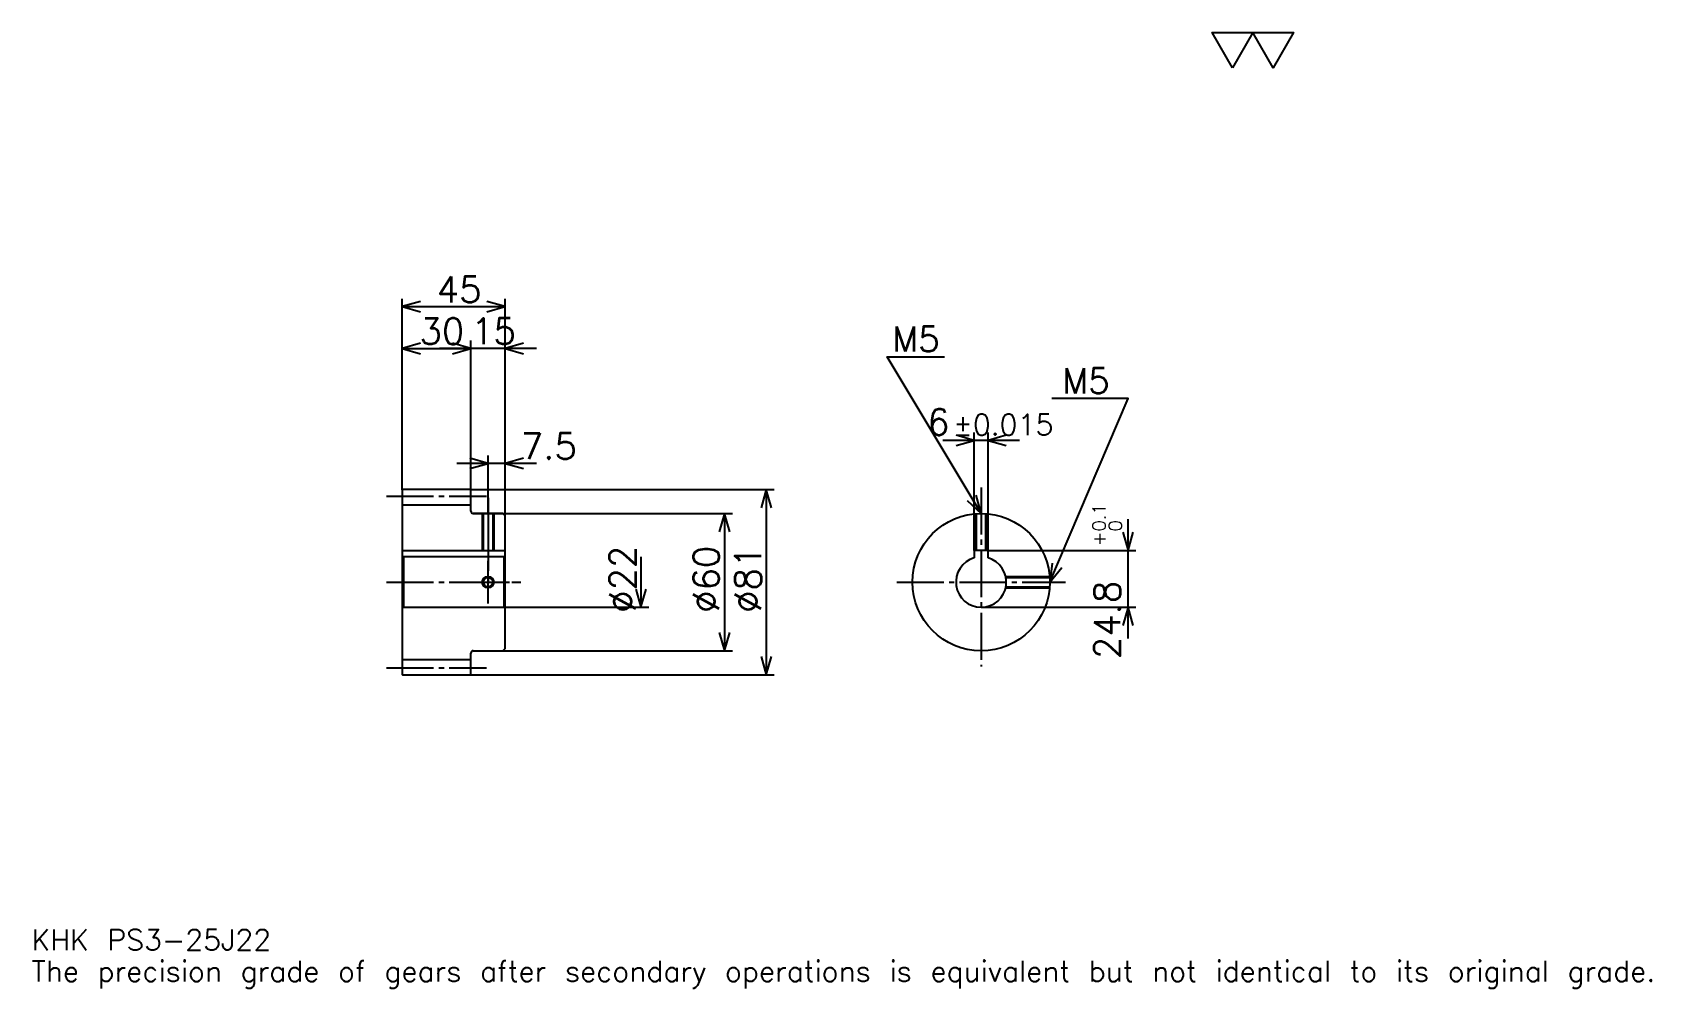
# Model space of a CAD drawing. Extents: x 23 to 731, y 8 to 426.
import ezdxf

# ---------------------------------------------------------------- set-up
doc = ezdxf.new("R2010")
doc.units = 0
doc.linetypes.add('DASHDOT', pattern=[27.391305, 20.543478, -2.282609, 2.282609, -2.282609])
doc.layers.get('0').update_dxf_attribs({"linetype": 'CONTINUOUS'})
doc.layers.add('DASHDOT', color=6, linetype='DASHDOT')
doc.styles.add('KANJI', font='TXT', dxfattribs={"bigfont": 'BIGFONT'})

msp = doc.modelspace()

# ---------------------------------------------------------------- linework, layer by layer
at = {"color": 5}
for p, q in [((184.891312, 226.532608), (184.891312, 309.847839)), ((184.891312, 306.42392), (229.891312, 306.42392)), ((229.891312, 226.532608), (229.891312, 309.847839)), ((214.891312, 226.532608), (214.891312, 291.586945)), ((184.891312, 288.163025), (214.891312, 288.163025)), ((243.58696, 288.163025), (201.195663, 288.163025)), ((454.630432, 247.989136), (421.239136, 247.989136)), ((434.934784, 199.832611), (434.934784, 251.41304)), ((440.934814, 199.832611), (440.934814, 251.41304)), ((222.391312, 226.532608), (222.391312, 241.369568)), ((243.58696, 237.945648), (208.695663, 237.945648)), ((184.891312, 226.432617), (184.891312, 226.532608)), ((214.791306, 226.532608), (229.891312, 226.532608)), ((214.891312, 226.432617), (214.891312, 226.532608)), ((222.391312, 216.032608), (222.391312, 226.532608)), ((222.391312, 216.032608), (222.391312, 226.532608)), ((229.891312, 226.532608), (347.445679, 226.532608)), ((229.891312, 215.032608), (229.891312, 226.532608)), ((344.021729, 226.532608), (344.021729, 145.532608)), ((215.891312, 216.032608), (229.891312, 216.032608)), ((229.891312, 216.032608), (329.184814, 216.032608)), ((325.760864, 216.032608), (325.760864, 156.032608)), ((502.17395, 161.33696), (502.17395, 213.528259)), ((440.934814, 199.832611), (505.597839, 199.832611)), ((289.239136, 197.032608), (289.239136, 175.032608)), ((229.891312, 175.032608), (292.663055, 175.032608)), ((437.934784, 175.032608), (505.597839, 175.032608)), ((215.891312, 156.032608), (229.891312, 156.032608)), ((229.891312, 156.032608), (329.184814, 156.032608)), ((214.791306, 145.532608), (229.891312, 145.532608)), ((229.891312, 145.532608), (347.445679, 145.532608))]:
    msp.add_line(p, q, dxfattribs=at)
at = {"color": 4}
for p, q in [((184.891312, 219.782608), (214.891312, 219.782608)), ((184.891312, 199.832611), (229.891312, 199.832611)), ((185.391312, 197.032608), (185.391312, 175.032608)), ((229.391312, 197.032608), (229.891312, 197.532608)), ((229.391312, 175.032608), (229.891312, 174.532608)), ((184.891312, 152.282608), (214.891312, 152.282608))]:
    msp.add_line(p, q, dxfattribs=at)
at = {"color": 7}
msp.add_lwpolyline([(547.826111, 410.869568), (538.92395, 426.299988), (574.532654, 426.299988), (565.630432, 410.869568), (556.728271, 426.299988), (547.826111, 410.869568)], dxfattribs=at)
at = {"color": 5}
for points in [[(192.880447, 308.706512), (184.891312, 306.42392), (192.880447, 304.141296)], [(221.902176, 304.141296), (229.891312, 306.42392), (221.902176, 308.706512)], [(192.880447, 290.445648), (184.891312, 288.163025), (192.880447, 285.880432)], [(206.902176, 285.880432), (214.891312, 288.163025), (206.902176, 290.445648)], [(206.902176, 285.880432), (214.891312, 288.163025), (206.902176, 290.445648)], [(237.880447, 290.445648), (229.891312, 288.163025), (237.880447, 285.880432)], [(437.934784, 216.032608), (396.847839, 284.510864), (421.956543, 284.510864)], [(467.934814, 186.032608), (502.17395, 266.25), (468.847839, 266.25)], [(426.945648, 245.706512), (434.934784, 247.989136), (426.945648, 250.271729)], [(448.92395, 250.271729), (440.934814, 247.989136), (448.92395, 245.706512)], [(214.402176, 235.66304), (222.391312, 237.945648), (214.402176, 240.228256)], [(237.880447, 240.228256), (229.891312, 237.945648), (237.880447, 235.66304)], [(346.304352, 218.543472), (344.021729, 226.532608), (341.739136, 218.543472)], [(431.867096, 221.708832), (437.934784, 216.032608), (435.781738, 224.057617)], [(328.043488, 208.043472), (325.760864, 216.032608), (323.478271, 208.043472)], [(499.891296, 207.821747), (502.17395, 199.832611), (504.456543, 207.821747)], [(468.97168, 194.276474), (467.934814, 186.032608), (473.17041, 192.484329)], [(286.956543, 183.021744), (289.239136, 175.032608), (291.521729, 183.021744)], [(504.456543, 167.043472), (502.17395, 175.032608), (499.891296, 167.043472)], [(323.478271, 164.021744), (325.760864, 156.032608), (328.043488, 164.021744)], [(341.739136, 153.521744), (344.021729, 145.532608), (346.304352, 153.521744)]]:
    msp.add_lwpolyline(points, dxfattribs=at)
at = {"color": 4}
for points in [[(214.891312, 217.032608), (214.891312, 226.432617), (214.791306, 226.532608), (184.991318, 226.532608), (184.891312, 226.432617), (184.891312, 174.532608)], [(215.891312, 156.032608), (228.891312, 156.032608), (229.891312, 157.032608), (229.891312, 215.032608), (228.891312, 216.032608), (215.891312, 216.032608)], [(219.891312, 216.032608), (219.891312, 199.832611)], [(220.326309, 216.032608), (220.326309, 199.832611)], [(224.456314, 216.032608), (224.456314, 199.832611)], [(224.891312, 216.032608), (224.891312, 199.832611)], [(435.434784, 199.832611), (435.434784, 215.928253)], [(435.869781, 199.832611), (435.869781, 215.961456)], [(439.999786, 199.832611), (439.999786, 215.961456)], [(440.434784, 199.832611), (440.434784, 215.928253)], [(440.934814, 196.615616), (440.934814, 199.832611), (434.934784, 199.832611), (434.934784, 196.615616)], [(184.891312, 174.532608), (185.391312, 175.032608), (229.391312, 175.032608), (229.391312, 197.032608), (185.391312, 197.032608), (184.891312, 197.532608)], [(448.646912, 188.532608), (467.830444, 188.532608)], [(448.739197, 188.09761), (467.863647, 188.09761)], [(448.646912, 183.532608), (467.830444, 183.532608)], [(448.739197, 183.967606), (467.863647, 183.967606)], [(184.891312, 174.532608), (184.891312, 145.632599), (184.991318, 145.532608), (214.791306, 145.532608), (214.891312, 145.632599), (214.891312, 155.032608)]]:
    msp.add_lwpolyline(points, dxfattribs=at)
for centre, radius in [((437.934784, 186.032608), 30), ((222.391312, 186.032608), 2.065)]:
    msp.add_circle(centre, radius, dxfattribs=at)
at = {"color": 7}
msp.add_circle((222.391312, 186.032608), 2.5, dxfattribs=at)
at = {"color": 4}
for centre, radius, start, end in [((215.891312, 217.032608), 1, 180, 270), ((437.934784, 186.032608), 11, 105.826620886, 74.173302909), ((215.891312, 155.032608), 1, 90, 180)]:
    msp.add_arc(centre, radius, start, end, dxfattribs=at)
at = {"layer": 'DASHDOT', "color": 7}
for p, q in [((437.934784, 227.445648), (437.934784, 149.184784)), ((178.043488, 223.532608), (221.739136, 223.532608)), ((222.391312, 216.032608), (222.391312, 186.032608)), ((178.043488, 186.032608), (236.739136, 186.032608)), ((401.086975, 186.032608), (474.782593, 186.032608)), ((178.043488, 148.532608), (221.739136, 148.532608))]:
    msp.add_line(p, q, dxfattribs=at)
for points in [[(222.391312, 222.880432), (222.391312, 192.984787)], [(222.391312, 176.684784), (222.391312, 195.380432)], [(213.043488, 186.032608), (231.739136, 186.032608)]]:
    msp.add_lwpolyline(points, dxfattribs=at)

# ---------------------------------------------------------------- texts
at = {"color": 7, "style": 'KANJI'}
for s, height, p in [('45', 11.413043, (199.972839, 308.25)), ('30', 11.413043, (192.472839, 289.989136)), ('15', 11.413043, (214.972839, 289.989136)), ('M5', 10.956522, (399.130432, 286.793488)), ('M5', 10.956522, (473.413025, 268.532593)), ('6', 11.413043, (414.376007, 250.271729)), ('%%p0.015', 9.130435, (425.673523, 250.271729)), ('7.5', 11.413043, (236.739136, 239.771744)), ('KHK PS3-25J22', 9.130435, (22.826086, 25.108696)), ('The precision grade of gears after secondary operations is equivalent but not identical to its original grade.', 9.130435, (22.826086, 11.413043))]:
    msp.add_text(s, height=height, dxfattribs=at).set_placement(p)
for s, height, p in [('0.1', 5.706522, (492.358704, 208.201401)), ('0', 5.706522, (499.434814, 208.201401)), ('+', 5.706522, (492.358704, 201.810104)), ('%%c22', 11.413043, (286.956543, 172.622284)), ('%%c60', 11.413043, (323.478271, 172.622284)), ('%%c81', 11.413043, (341.739136, 172.622284)), ('24.8', 11.413043, (498.75, 152.409927))]:
    msp.add_text(s, height=height, rotation=90, dxfattribs=at).set_placement(p)

doc.saveas('drawing.dxf')
